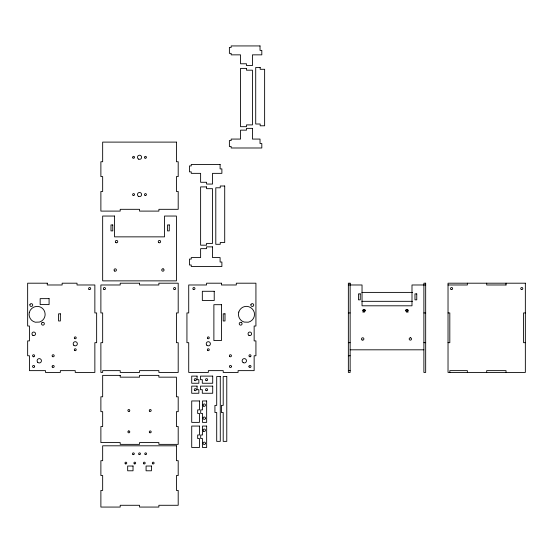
<?xml version="1.0" encoding="UTF-8"?>
<svg xmlns="http://www.w3.org/2000/svg" width="553" height="553" viewBox="0 0 553 553"><rect width="100%" height="100%" fill="white"/><g stroke="black" fill="none" stroke-linecap="round" stroke-linejoin="round"><path stroke-width="0.83" d="M348.355 284.982L362.035 284.982L362.035 305.802L411.992 305.802L411.992 284.982L425.672 284.982M448.027 284.982L467.361 284.982L467.361 283.198M506.064 284.982L486.688 284.982L486.688 283.198M361.959 292.399L412.469 292.399M361.89 301.323L412.4 301.323M362.816 310.247L365.381 310.247M405.563 310.247L408.128 310.247M362.754 312.03L364.468 312.03M406.469 312.03L408.183 312.03M348.355 312.936L350.139 312.936M423.888 312.936L425.672 312.936M448.027 312.936L449.817 312.936L449.817 342.68L448.027 342.68M525.35 312.936L523.567 312.936L523.567 342.68L525.35 342.68M348.355 342.68L350.139 342.68M423.888 342.68L425.672 342.68M350.139 349.814L423.888 349.814M348.355 355.759L350.139 355.759M348.355 370.634L350.139 370.634M506.064 283.198L506.023 284.982M506.023 372.418L506.023 370.634L486.688 370.634L486.688 372.418M467.361 372.418L467.361 370.634L449.817 370.634L449.817 372.418M29.281 312.569L29.074 314.65A8.032 8.032 0 0 0 35.281 322.205L39.436 322.067L41.344 321.203A8.032 8.032 0 0 0 45.125 314.118L44.779 312.051A8.032 8.032 0 0 0 38.917 306.562C34.735 305.567 30.228 308.374 29.281 312.569M34.632 366.466L34.597 366.736A1.03 1.03 0 0 1 32.931 367.261A1.03 1.03 0 0 1 33.159 365.533A1.03 1.03 0 0 1 34.632 366.466M238.799 312.051L238.454 314.118A8.032 8.032 0 0 0 242.235 321.203L244.143 322.067L248.297 322.205A8.032 8.032 0 0 0 254.504 314.65C254.767 309.569 249.597 305.318 244.661 306.562A8.032 8.032 0 0 0 238.799 312.051M205.46 418.31L205.391 418.614A1.189 1.189 0 0 1 204.479 419.374L204.168 419.388A1.189 1.189 0 0 1 203.2 418.704L203.103 418.407A1.189 1.189 0 0 1 204.071 417.031L204.382 417.017A1.189 1.189 0 0 1 205.46 418.31M205.46 443.416L205.391 443.72A1.189 1.189 0 0 1 204.479 444.481L204.168 444.494A1.189 1.189 0 0 1 203.2 443.81L203.103 443.513A1.189 1.189 0 0 1 204.071 442.137L204.382 442.124A1.189 1.189 0 0 1 205.46 443.416M250.972 304.516L250.875 304.876A1.431 1.431 0 0 0 251.442 306.189L252.5 306.459A1.431 1.431 0 0 0 253.709 304.841L253.606 304.482A1.431 1.431 0 0 0 250.972 304.516M29.973 304.482L29.869 304.841A1.431 1.431 0 0 0 31.079 306.459L32.136 306.189A1.431 1.431 0 0 0 32.703 304.876L32.606 304.516A1.431 1.431 0 0 0 29.973 304.482M231.424 366.736L231.32 366.985A1.03 1.03 0 0 1 229.585 367.061A1.03 1.03 0 0 1 230.248 365.45A1.03 1.03 0 0 1 231.424 366.736M42.201 322.489L41.91 322.717A1.431 1.431 0 0 0 42.429 325.067A1.431 1.431 0 0 0 44.337 323.602A1.431 1.431 0 0 0 42.201 322.489M163.073 268.841L162.769 268.834A1.189 1.189 0 0 0 162.7 271.191L163.011 271.198A1.189 1.189 0 0 0 163.073 268.841M410.554 337.786L410.243 337.772A1.189 1.189 0 0 0 410.174 340.13L410.485 340.143A1.189 1.189 0 0 0 410.554 337.786M129.077 411.391L128.835 411.418A0.954 0.954 0 0 1 127.971 410.063A0.954 0.954 0 0 1 129.561 409.856A0.954 0.954 0 0 1 129.077 411.391M128.835 430.925L128.586 430.96A0.954 0.954 0 0 0 128.102 432.494A0.954 0.954 0 0 0 129.692 432.28A0.954 0.954 0 0 0 128.835 430.925M260.028 45.934L231.168 45.934L231.168 47.42L229.384 47.42L229.384 53.365L231.168 53.365L231.168 54.851L240.541 54.851L240.541 63.775L246.486 63.775L246.486 65.558L252.438 65.558L252.438 54.851L261.811 54.851L261.811 50.392L260.028 50.392L260.028 45.934M260.173 67.501L255.714 67.501L255.714 124.003L260.173 124.003L260.173 125.794L264.631 125.794L264.631 69.291L260.173 69.291L260.173 67.501M246.486 68.392L240.541 68.392L240.541 126.685L246.486 126.685L246.486 124.902L252.438 124.902L252.438 70.183L246.486 70.183L246.486 68.392M252.438 128.365L246.486 128.365L246.486 130.149L240.541 130.149L240.541 139.073L231.168 139.073L231.168 140.559L229.384 140.559L229.384 146.504L231.168 146.504L231.168 147.99L261.811 147.99L261.811 143.531L260.028 143.531L260.028 139.073L252.438 139.073L252.438 128.365M176.414 142.107L102.664 142.107L102.664 161.732L100.881 161.732L100.881 176.601L102.664 176.601L102.664 191.469L100.881 191.469L100.881 211.101L120.208 211.101L120.208 209.317L139.536 209.317L139.536 211.101L158.911 211.101L158.911 209.317L178.197 209.317L178.197 191.469L176.414 191.469L176.414 176.601L178.197 176.601L178.197 161.732L176.414 161.732L176.414 142.107M220.101 164.435L191.248 164.435L191.248 165.921L189.465 165.921L189.465 171.865L191.248 171.865L191.248 173.352L200.621 173.352L200.621 182.276L206.566 182.276L206.566 184.059L212.518 184.059L212.518 173.352L221.884 173.352L221.884 168.893L220.101 168.893L220.101 164.435M224.712 186.002L220.253 186.002L220.253 187.792L215.794 187.792L215.794 244.295L220.253 244.295L220.253 242.504L224.712 242.504L224.712 186.002M206.566 186.9L200.621 186.9L200.621 245.186L206.566 245.186L206.566 243.403L212.518 243.403L212.518 188.684L206.566 188.684L206.566 186.9M114.554 216.043L102.664 216.043L102.664 280.869L176.414 280.869L176.414 216.043L164.518 216.043L164.518 236.857L114.554 236.857L114.554 216.043M112.771 224.947L110.987 224.947L110.987 230.891L112.771 230.891L112.771 224.947M169.273 224.947L167.49 224.947L167.49 230.891L169.273 230.891L169.273 224.947M212.518 246.866L206.566 246.866L206.566 248.65L200.621 248.65L200.621 257.574L191.248 257.574L191.248 259.06L189.465 259.06L189.465 265.005L191.248 265.005L191.248 266.491L221.884 266.491L221.884 262.032L220.101 262.032L220.101 257.574L212.518 257.574L212.518 246.866M47.275 283.198L27.65 283.198L27.65 326.021L29.433 326.021L29.433 340.89L27.65 340.89L27.65 355.759L29.433 355.759L29.433 370.634L45.491 370.634L45.491 372.418L60.36 372.418L60.36 370.634L75.229 370.634L75.229 372.418L94.86 372.418L94.86 342.68L96.644 342.68L96.644 312.936L94.86 312.936L94.86 284.982L77.019 284.982L77.019 283.198L62.143 283.198L62.143 284.982L47.275 284.982L47.275 283.198M139.536 283.198L120.208 283.198L120.208 284.982L100.881 284.982L100.881 312.936L102.664 312.936L102.664 342.68L100.881 342.68L100.881 372.418L102.664 372.418L102.664 370.634L120.208 370.634L120.208 372.418L139.536 372.418L139.536 370.634L158.87 370.634L158.87 372.418L178.197 372.418L178.197 342.68L176.414 342.68L176.414 312.936L178.197 312.936L178.197 283.198L158.87 283.198L158.87 284.982L139.536 284.982L139.536 283.198M221.435 283.198L206.566 283.198L206.566 284.982L188.718 284.982L188.718 312.936L186.935 312.936L186.935 342.68L188.718 342.68L188.718 372.418L208.35 372.418L208.35 370.634L223.218 370.634L223.218 372.418L238.087 372.418L238.087 370.634L254.145 370.634L254.145 355.759L255.928 355.759L255.928 340.89L254.145 340.89L254.145 326.021L255.928 326.021L255.928 283.198L236.304 283.198L236.304 284.982L221.435 284.982L221.435 283.198M350.139 283.198L348.355 283.198L348.355 372.418L350.139 372.418L350.139 283.198M425.672 283.198L423.888 283.198L423.888 372.418L425.672 372.418L425.672 283.198M525.35 283.198L448.027 283.198L448.027 372.418L525.35 372.418L525.35 283.198M214.225 291.279L202.329 291.279L202.329 300.493L214.225 300.493L214.225 291.279M360.252 293.885L358.468 293.885L358.468 299.837L360.252 299.837L360.252 293.885M416.755 293.885L414.971 293.885L414.971 299.837L416.755 299.837L416.755 293.885M49.086 298.641L40.162 298.641L40.162 304.592L49.086 304.592L49.086 298.641M221.435 304.689L213.88 304.689L213.88 340.579L221.435 340.579L221.435 304.689M60.36 313.827L58.577 313.827L58.577 320.968L60.36 320.968L60.36 313.827M225.002 313.827L223.218 313.827L223.218 320.968L225.002 320.968L225.002 313.827M33.733 356.775L33.463 356.775A1.023 1.023 0 0 1 32.731 355.213A1.023 1.023 0 0 1 34.459 355.213A1.023 1.023 0 0 1 33.733 356.775M250.115 356.775L249.845 356.775A1.023 1.023 0 0 1 249.12 355.213A1.023 1.023 0 0 1 250.848 355.213A1.023 1.023 0 0 1 250.115 356.775M120.208 375.376L102.664 375.376L102.664 396.791L100.881 396.791L100.881 411.66L102.664 411.66L102.664 426.529L100.881 426.529L100.881 442.587L120.208 442.587L120.208 444.37L139.536 444.37L139.536 442.587L158.87 442.587L158.87 444.37L178.197 444.37L178.197 426.529L176.414 426.529L176.414 411.66L178.197 411.66L178.197 396.791L176.414 396.791L176.414 377.16L158.87 377.16L158.87 375.376L139.536 375.376L139.536 377.16L120.208 377.16L120.208 375.376M197.075 376.109L191.718 376.109L191.718 383.25L198.859 383.25L198.859 379.683L197.075 379.683L197.075 376.109M212.705 376.109L200.511 376.109L200.511 379.683L202.294 379.683L202.294 383.25L212.705 383.25L212.705 376.109M220.281 376.538L216.707 376.538L216.707 405.384L214.923 405.384L214.923 412.524L216.707 412.524L216.707 441.37L220.281 441.37L220.281 376.538M226.778 376.538L223.205 376.538L223.205 405.384L221.421 405.384L221.421 412.524L223.205 412.524L223.205 441.37L226.778 441.37L226.778 376.538M197.075 386.118L191.718 386.118L191.718 393.259L198.859 393.259L198.859 389.692L197.075 389.692L197.075 386.118M212.705 386.118L200.511 386.118L200.511 389.692L202.294 389.692L202.294 393.259L212.705 393.259L212.705 386.118M199.453 400.96L191.718 400.96L191.718 422.374L199.453 422.374L199.453 413.45L197.67 413.45L197.67 409.884L199.453 409.884L199.453 400.96M206.656 400.96L202.495 400.96L202.495 409.884L200.704 409.884L200.704 413.45L202.495 413.45L202.495 422.374L206.656 422.374L206.656 400.96M199.453 426.066L191.718 426.066L191.718 447.481L199.453 447.481L199.453 438.557L197.67 438.557L197.67 434.99L199.453 434.99L199.453 426.066M206.656 426.066L202.495 426.066L202.495 434.99L200.704 434.99L200.704 438.557L202.495 438.557L202.495 447.481L206.656 447.481L206.656 426.066M176.414 445.808L102.664 445.808L102.664 460.677L100.881 460.677L100.881 475.545L102.664 475.545L102.664 490.414L100.881 490.414L100.881 507.066L120.208 507.066L120.208 505.283L139.536 505.283L139.536 507.066L158.87 507.066L158.87 505.283L178.197 505.283L178.197 490.414L176.414 490.414L176.414 475.545L178.197 475.545L178.197 460.677L176.414 460.677L176.414 445.808M133.031 466.027L127.674 466.027L127.674 470.79L133.031 470.79L133.031 466.027M151.432 466.027L146.082 466.027L146.082 470.79L151.432 470.79L151.432 466.027M241.675 322.717L241.378 322.489A1.431 1.431 0 0 0 239.242 323.602A1.431 1.431 0 0 0 241.149 325.067A1.431 1.431 0 0 0 241.675 322.717M52.258 366.985L52.155 366.736A1.03 1.03 0 0 1 53.33 365.45A1.03 1.03 0 0 1 53.994 367.061A1.03 1.03 0 0 1 52.258 366.985M248.981 366.736L248.947 366.466A1.03 1.03 0 0 1 250.419 365.533A1.03 1.03 0 0 1 250.647 367.261A1.03 1.03 0 0 1 248.981 366.736M139.093 454.525A0.892 0.892 0 0 0 140.427 453.75A0.892 0.892 0 0 0 139.093 452.983A0.892 0.892 0 0 0 139.093 454.525M145.218 454.525A0.892 0.892 0 0 0 146.559 453.75A0.892 0.892 0 0 0 145.218 452.983A0.892 0.892 0 0 0 145.218 454.525M132.969 454.525A0.892 0.892 0 0 0 134.303 453.75A0.892 0.892 0 0 0 132.969 452.983A0.892 0.892 0 0 0 132.969 454.525M206.089 390.584A1.03 1.03 0 0 0 207.638 389.692A1.03 1.03 0 0 0 206.089 388.794A1.03 1.03 0 0 0 206.089 390.584M194.774 390.584A1.03 1.03 0 0 0 196.322 389.692A1.03 1.03 0 0 0 194.774 388.794A1.03 1.03 0 0 0 194.774 390.584M103.929 289.447A1.03 1.03 0 0 0 105.478 288.555A1.03 1.03 0 0 0 103.929 287.657A1.03 1.03 0 0 0 103.929 289.447M206.089 380.575A1.03 1.03 0 0 0 207.638 379.683A1.03 1.03 0 0 0 206.089 378.784A1.03 1.03 0 0 0 206.089 380.575M194.774 380.575A1.03 1.03 0 0 0 196.322 379.683A1.03 1.03 0 0 0 194.774 378.784A1.03 1.03 0 0 0 194.774 380.575M174.112 289.447A1.03 1.03 0 0 0 175.66 288.555A1.03 1.03 0 0 0 174.112 287.657A1.03 1.03 0 0 0 174.112 289.447M134.331 463.829A0.892 0.892 0 0 0 135.672 463.055A0.892 0.892 0 0 0 134.331 462.28A0.892 0.892 0 0 0 134.331 463.829M143.849 463.829A0.892 0.892 0 0 0 145.19 463.055A0.892 0.892 0 0 0 143.849 462.28A0.892 0.892 0 0 0 143.849 463.829M125.413 463.829A0.892 0.892 0 0 0 126.748 463.055A0.892 0.892 0 0 0 125.413 462.28A0.892 0.892 0 0 0 125.413 463.829M152.773 463.829A0.892 0.892 0 0 0 154.107 463.055A0.892 0.892 0 0 0 152.773 462.28A0.892 0.892 0 0 0 152.773 463.829M149.766 432.702A0.954 0.954 0 0 0 151.197 431.879A0.954 0.954 0 0 0 149.766 431.057A0.954 0.954 0 0 0 149.766 432.702M149.766 411.294A0.954 0.954 0 0 0 151.197 410.471A0.954 0.954 0 0 0 149.766 409.642A0.954 0.954 0 0 0 149.766 411.294M145.004 195.368A0.954 0.954 0 0 0 146.434 194.559A0.954 0.954 0 0 0 145.017 193.723A0.954 0.954 0 0 0 145.004 195.368M138.499 196.35A2.081 2.081 0 0 0 141.616 194.545A2.081 2.081 0 0 0 138.499 192.748A2.081 2.081 0 0 0 138.499 196.35M133.114 195.375A0.954 0.954 0 0 0 134.545 194.545A0.954 0.954 0 0 0 133.114 193.723A0.954 0.954 0 0 0 133.114 195.375M145.004 158.11A0.954 0.954 0 0 0 146.434 157.301A0.954 0.954 0 0 0 145.017 156.458A0.954 0.954 0 0 0 145.004 158.11M138.499 159.091A2.081 2.081 0 0 0 141.616 157.287A2.081 2.081 0 0 0 138.499 155.483A2.081 2.081 0 0 0 138.499 159.091M132.92 157.964A0.954 0.954 0 0 0 134.51 157.536A0.954 0.954 0 0 0 133.342 156.368A0.954 0.954 0 0 0 132.92 157.964M207.645 338.498A0.954 0.954 0 0 0 209.234 338.077A0.954 0.954 0 0 0 208.066 336.908A0.954 0.954 0 0 0 207.645 338.498M206.843 345.245A2.081 2.081 0 0 0 210.327 344.312A2.081 2.081 0 0 0 207.776 341.761A2.081 2.081 0 0 0 206.843 345.245M207.645 350.402A0.954 0.954 0 0 0 209.234 349.959A0.954 0.954 0 0 0 208.059 348.805A0.954 0.954 0 0 0 207.645 350.402M229.695 356.491A1.03 1.03 0 0 0 231.424 356.028A1.03 1.03 0 0 0 230.159 354.763A1.03 1.03 0 0 0 229.695 356.491M243.223 362.657A2.171 2.171 0 0 0 246.479 360.777A2.171 2.171 0 0 0 243.223 358.897A2.171 2.171 0 0 0 243.223 362.657M248.933 335.353A1.783 1.783 0 0 0 251.608 333.812A1.783 1.783 0 0 0 248.933 332.263A1.783 1.783 0 0 0 248.933 335.353M193.191 289.281A1.03 1.03 0 0 0 194.926 288.818A1.03 1.03 0 0 0 193.654 287.553A1.03 1.03 0 0 0 193.191 289.281M158.849 242.649A1.189 1.189 0 0 0 160.633 241.62A1.189 1.189 0 0 0 158.849 240.59A1.189 1.189 0 0 0 158.849 242.649M114.637 271.046A1.189 1.189 0 0 0 116.42 270.016A1.189 1.189 0 0 0 114.637 268.986A1.189 1.189 0 0 0 114.637 271.046M115.943 242.649A1.189 1.189 0 0 0 117.734 241.62A1.189 1.189 0 0 0 115.943 240.59A1.189 1.189 0 0 0 115.943 242.649M203.684 431.257A1.189 1.189 0 0 0 205.467 430.227A1.189 1.189 0 0 0 203.684 429.197A1.189 1.189 0 0 0 203.684 431.257M203.684 406.151A1.189 1.189 0 0 0 205.467 405.121A1.189 1.189 0 0 0 203.684 404.091A1.189 1.189 0 0 0 203.684 406.151M74.593 338.498A0.954 0.954 0 0 0 76.183 338.077A0.954 0.954 0 0 0 75.021 336.908A0.954 0.954 0 0 0 74.593 338.498M73.791 345.245A2.081 2.081 0 0 0 77.275 344.312A2.081 2.081 0 0 0 74.724 341.761A2.081 2.081 0 0 0 73.791 345.245M74.779 350.54A0.954 0.954 0 0 0 76.217 349.731A0.954 0.954 0 0 0 74.8 348.895A0.954 0.954 0 0 0 74.779 350.54M52.632 356.657A1.03 1.03 0 0 0 54.187 355.759A1.03 1.03 0 0 0 52.632 354.867A1.03 1.03 0 0 0 52.632 356.657M37.735 362.312A2.171 2.171 0 0 0 41.364 361.337A2.171 2.171 0 0 0 38.71 358.676A2.171 2.171 0 0 0 37.735 362.312M32.862 335.353A1.783 1.783 0 0 0 35.537 333.812A1.783 1.783 0 0 0 32.862 332.263A1.783 1.783 0 0 0 32.862 335.353M88.922 289.281A1.03 1.03 0 0 0 90.651 288.818A1.03 1.03 0 0 0 89.386 287.553A1.03 1.03 0 0 0 88.922 289.281M363.425 311.595A1.189 1.189 0 0 0 365.208 310.565A1.189 1.189 0 0 0 363.425 309.535A1.189 1.189 0 0 0 363.425 311.595M362.111 339.991A1.189 1.189 0 0 0 363.902 338.954A1.189 1.189 0 0 0 362.111 337.924A1.189 1.189 0 0 0 362.111 339.991M406.324 311.595A1.189 1.189 0 0 0 408.107 310.565A1.189 1.189 0 0 0 406.324 309.535A1.189 1.189 0 0 0 406.324 311.595M451.082 289.447A1.03 1.03 0 0 0 452.63 288.555A1.03 1.03 0 0 0 451.082 287.657A1.03 1.03 0 0 0 451.082 289.447M521.265 289.447A1.03 1.03 0 0 0 522.813 288.555A1.03 1.03 0 0 0 521.265 287.657A1.03 1.03 0 0 0 521.265 289.447"/></g></svg>
